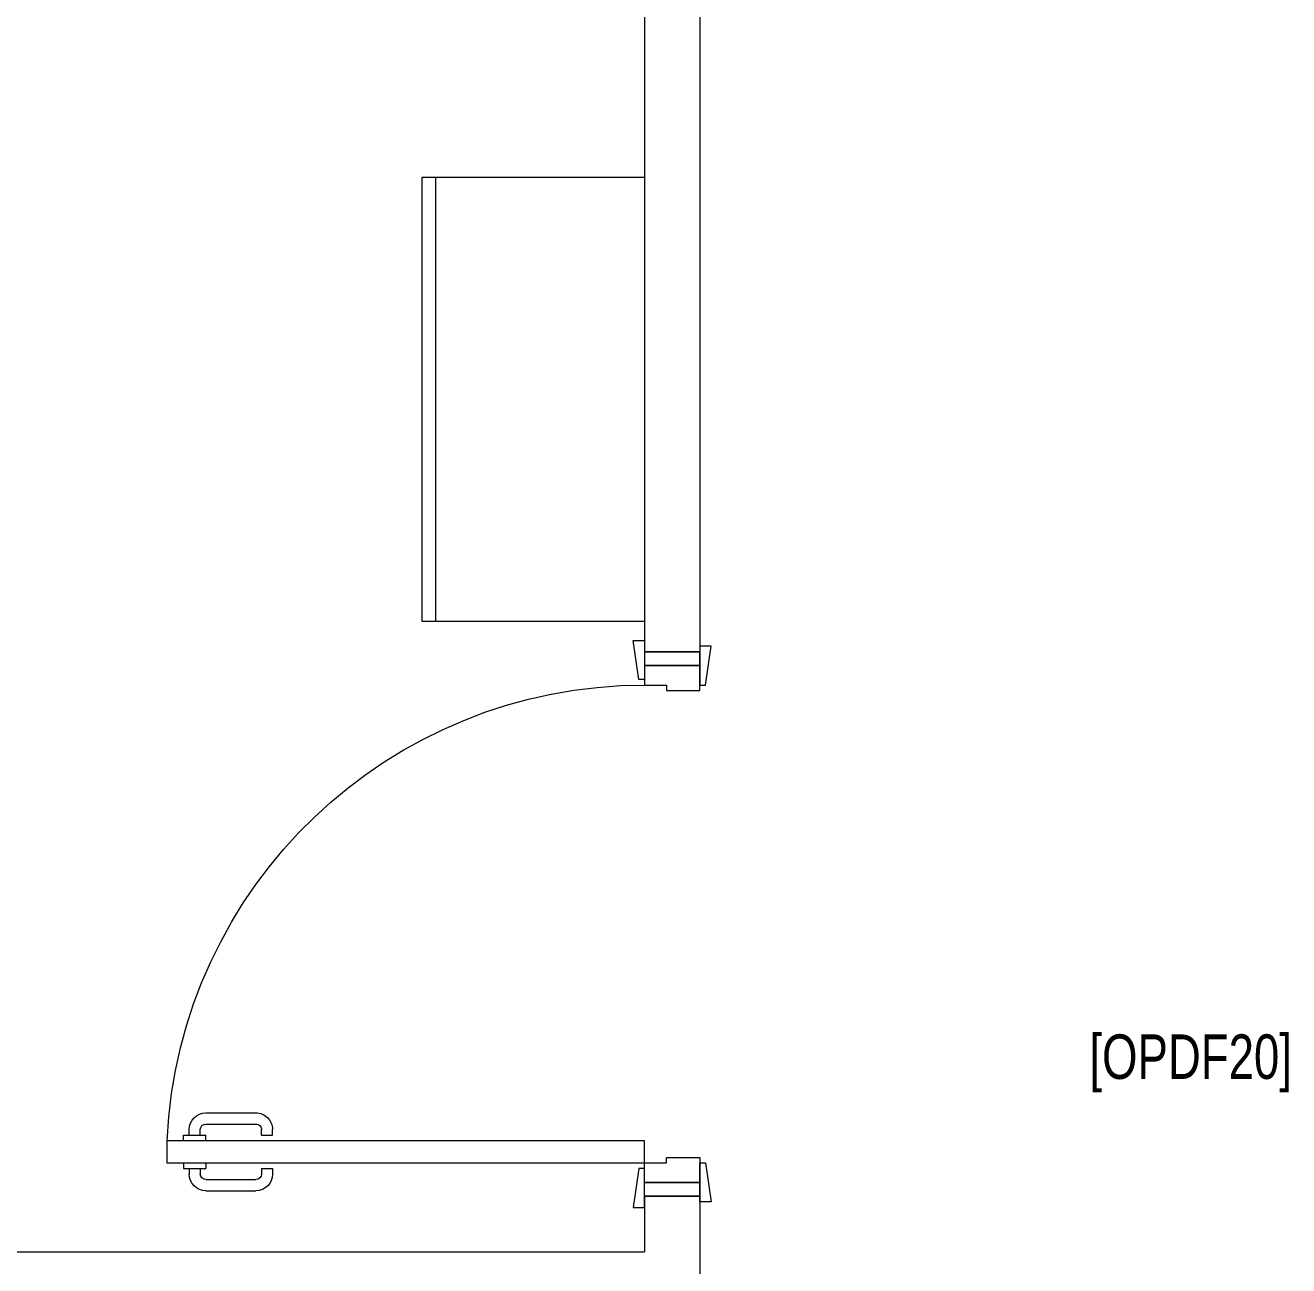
# Model space of a CAD drawing. Extents: x -234346 to 58427, y -132654 to -82394.
# Drawn here: x -49166 to -46893, y -109868 to -107635 of the extents above; entities that cross this region are included whole.
import ezdxf

# ---------------------------------------------------------------- set-up
doc = ezdxf.new("R2010")
doc.units = 0
doc.header["$LTSCALE"] = 8
for name, color, linetype, lineweight in [('72_EGR_BASE_TEXT', 9, 'Continuous', 5), ('72_EGR_EQP_TAG', 9, 'Continuous', 5), ('LOADING', 9, 'Continuous', 5), ('Walls', 9, 'Continuous', 5), ('Wooden Joinery', 9, 'Continuous', 5)]:
    doc.layers.add(name, color=color, linetype=linetype, lineweight=lineweight)
doc.styles.add('X3G_ENTITY_9F38', font='swisscl.ttf', dxfattribs={"height": 0.2})

# ---------------------------------------------------------------- blocks, each defined once
blk = doc.blocks.new('A$C72370EFE')
at = {"layer": 'Wooden Joinery'}
for p, q in [((-0.01, -0.04), (-0.02, -0.04)), ((-0.01, -0.03), (-0.01, -0.07)), ((0, -0.03), (-0.01, -0.03)), ((0.04, -0.03), (0.05, -0.03)), ((0.05, -0.03), (0.05, -0.07)), ((0.05, -0.04), (0.06, -0.04)), ((-0.01, -0.06), (-0.02, -0.06)), ((0.05, -0.06), (0.06, -0.06)), ((-0.05, -0.07), (-0.05, -0.16)), ((-0.03, -0.07), (-0.03, -0.16)), ((0, -0.07), (-0.01, -0.07)), ((0.04, -0.07), (0.05, -0.07)), ((0.07, -0.07), (0.07, -0.16)), ((0.09, -0.07), (0.09, -0.16)), ((-0.01, -0.17), (-0.02, -0.17)), ((-0.01, -0.17), (-0.01, -0.19)), ((0.05, -0.17), (0.06, -0.17)), ((0.05, -0.17), (0.05, -0.19)), ((-0.01, -0.19), (-0.02, -0.19)), ((0.05, -0.19), (0.06, -0.19))]:
    blk.add_line(p, q, dxfattribs=at)
for centre, radius, start, end in [((-0.02, -0.07), 0.03, 90, 180), ((0.06, -0.07), 0.03, 0, 90), ((-0.02, -0.07), 0.01, 90, 180), ((0.06, -0.07), 0.01, 0, 90), ((-0.02, -0.16), 0.03, 180, 270), ((-0.02, -0.16), 0.01, 180, 270), ((0.06, -0.16), 0.01, 270, 0), ((0.06, -0.16), 0.03, 270, 0)]:
    blk.add_arc(centre, radius, start, end, dxfattribs=at)
blk = doc.blocks.new('A$C5DAD61B4')
at = {"layer": 'Wooden Joinery'}
for points in [[(80, 959.1), (80, 969.1), (10, 979.1), (10, 959.1)], [(940, 959.1), (940, 969.1), (1010, 979.1), (1010, 959.1)], [(70, 859.1), (70, 849.1), (0, 839.1), (0, 859.1)], [(120, 859.1), (120, 0), (80, 0), (80, 859.1)], [(950, 859.1), (950, 849.1), (1020, 839.1), (1020, 859.1)]]:
    blk.add_lwpolyline(points, close=True, dxfattribs=at)
for points in [[(45, 859.1), (45, 959.1), (20, 959.1), (20, 859.1), (45, 859.1)], [(45, 859.1), (80, 859.1), (80, 899.1), (90, 899.1), (90, 959.1), (45, 959.1), (45, 859.1)], [(975, 859.1), (940, 859.1), (940, 899.1), (930, 899.1), (930, 959.1), (975, 959.1), (975, 859.1)], [(975, 859.1), (975, 959.1), (1000, 959.1), (1000, 859.1), (975, 859.1)]]:
    blk.add_lwpolyline(points, dxfattribs=at)
blk.add_arc((80, 859.1), 860, 272.666, 0, dxfattribs=at)
at = {"layer": 'Wooden Joinery', "xscale": 999.9999999998854, "yscale": 999.9999999998854, "zscale": 999.9999999998854, "rotation": 180}
blk.add_blockref('A$C72370EFE', (120, 0), dxfattribs=at)
blk = doc.blocks.new('GF21027-P')
at = {"layer": 'LOADING'}
for p, q in [((0.4, 0.4), (-0.4, 0.4)), ((-0.4, 0.4), (-0.4, 0)), ((0.4, 0), (0.4, 0.4)), ((-0.4, 0.025), (0.4, 0.025)), ((-0.4, 0), (0.4, 0))]:
    blk.add_line(p, q, dxfattribs=at)
blk = doc.blocks.new('1stF')
at = {"layer": 'Walls', "color": 9}
for p, q in [((-47952.3, -106403, 0.1), (-47952.3, -108762.6, 0.1)), ((-48052.3, -106444.5, 0.1), (-48052.3, -108762.6, 0.1)), ((-48052.3, -108762.6, 0.1), (-47952.3, -108762.6, 0.1)), ((-48052.3, -109742.6, 0.1), (-48052.3, -109842.6, 0.1)), ((-48052.3, -109742.6, 0.1), (-47952.3, -109742.6, 0.1)), ((-47952.3, -109742.6, 0.1), (-47952.3, -111962.6, 0.1)), ((-49952.3, -109842.6, 0.1), (-48052.3, -109842.6, 0.1))]:
    blk.add_line(p, q, dxfattribs=at)
at = {"layer": 'LOADING', "color": 9, "xscale": -1000, "yscale": 1000, "zscale": 1000, "rotation": 269.9999999790882}
blk.add_blockref('GF21027-P', (-48452.3, -108308.5, 0), dxfattribs=at)
at = {"layer": 'Wooden Joinery', "color": 9, "xscale": -1, "rotation": 270}
blk.add_blockref('A$C5DAD61B4', (-48911.4, -109762.6, 0.1), dxfattribs=at)
at = {"layer": '72_EGR_BASE_TEXT', "color": 9, "insert": (-47069.1, -109451.4), "char_height": 80, "attachment_point": 2, "style": 'X3G_ENTITY_9F38'}
blk.add_mtext('[OPDF20]', dxfattribs=at)

msp = doc.modelspace()

# ---------------------------------------------------------------- block references
at = {"layer": '72_EGR_EQP_TAG'}
msp.add_blockref('1stF', (0, 0), dxfattribs=at)

doc.saveas('drawing.dxf')
